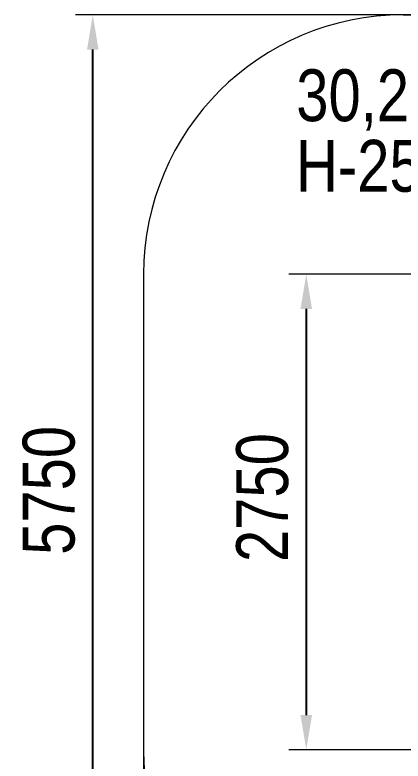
# Model space of a CAD drawing. Header units: millimetres. Extents: x -3365 to 2979, y -3775 to 2808.
# Drawn here: x -3365 to -1121, y -1508 to 2808 of the extents above; entities that cross this region are included whole.
import ezdxf

# ---------------------------------------------------------------- set-up
doc = ezdxf.new("R2010")
doc.units = ezdxf.units.MM
for name, color, linetype in [('DIKOM_ЗОНА', 80, 'Continuous'), ('DIKOM_РАЗМЕР_ЗОНА', 7, 'Continuous'), ('DIKOM_РАЗМЕР_ОБЪЕКТА', 7, 'Continuous')]:
    doc.layers.add(name, color=color, linetype=linetype)
doc.styles.add('style1', font='arial.ttf', dxfattribs={"width": 0.8})
doc.dimstyles.new('1-50', dxfattribs={"dimtxt": 300, "dimasz": 200, "dimexe": 100, "dimexo": 0, "dimgap": 100, "dimtad": 1, "dimdec": 0, "dimtxsty": 'style1', "dimcen": 0, "dimclrd": 7, "dimclre": 7, "dimadec": 1, "dimazin": 2, "dimtfac": 1, "dimtdec": 0, "dimtmove": 0, "dimatfit": 3, "dimfxl": 0, "dimlwd": 25, "dimlwe": 18, "dimarcsym": 0})

# ---------------------------------------------------------------- blocks, each defined once
blk = doc.blocks.new('*D10')
at = {"layer": 'Defpoints', "color": 0, "transparency": 16777216}
for p in [(-921.1, 1308.3), (-1680.7, -1441.7), (325.8, -1441.7)]:
    blk.add_point(p, dxfattribs=at)
at = {"layer": 'DIKOM_РАЗМЕР_ОБЪЕКТА', "color": 7, "lineweight": 18, "transparency": 16777216}
for p, q in [((-921.1, 1308.3), (-1780.7, 1308.3)), ((325.8, -1441.7), (-1780.7, -1441.7))]:
    blk.add_line(p, q, dxfattribs=at)
at = {"layer": 'DIKOM_РАЗМЕР_ОБЪЕКТА', "color": 7, "lineweight": 25, "transparency": 16777216}
blk.add_line((-1680.7, 1108.3), (-1680.7, -1241.7), dxfattribs=at)
at = {"layer": 'DIKOM_РАЗМЕР_ОБЪЕКТА', "color": 7, "transparency": 16777216}
for points in [[(-1714.1, 1108.3), (-1647.4, 1108.3), (-1680.7, 1308.3)], [(-1714.1, -1241.7), (-1647.4, -1241.7), (-1680.7, -1441.7)]]:
    blk.add_solid(points, dxfattribs=at)
at = {"layer": 'DIKOM_РАЗМЕР_ОБЪЕКТА', "color": 0, "transparency": 16777216, "insert": (-1933.9, 16.5), "char_height": 300, "attachment_point": 5, "rotation": 90, "style": 'style1'}
blk.add_mtext('2750', dxfattribs=at)
blk = doc.blocks.new('*D11')
at = {"layer": 'Defpoints', "color": 0, "transparency": 16777216}
for p in [(-2621.1, -852.9), (2978.9, -852.9), (2978.9, -3675.5)]:
    blk.add_point(p, dxfattribs=at)
at = {"layer": 'DIKOM_РАЗМЕР_ЗОНА', "color": 7, "lineweight": 18, "transparency": 16777216}
for p, q in [((-2621.1, -852.9), (-2621.1, -3775.5)), ((2978.9, -852.9), (2978.9, -3775.5))]:
    blk.add_line(p, q, dxfattribs=at)
at = {"layer": 'DIKOM_РАЗМЕР_ЗОНА', "color": 7, "lineweight": 25, "transparency": 16777216}
blk.add_line((-2421.1, -3675.5), (2778.9, -3675.5), dxfattribs=at)
at = {"layer": 'DIKOM_РАЗМЕР_ЗОНА', "color": 7, "transparency": 16777216}
for points in [[(-2421.1, -3642.2), (-2421.1, -3708.8), (-2621.1, -3675.5)], [(2778.9, -3642.2), (2778.9, -3708.8), (2978.9, -3675.5)]]:
    blk.add_solid(points, dxfattribs=at)
at = {"layer": 'DIKOM_РАЗМЕР_ЗОНА', "color": 0, "transparency": 16777216, "insert": (368.1, -3422.3), "char_height": 300, "attachment_point": 5, "style": 'style1'}
blk.add_mtext('5600', dxfattribs=at)
blk = doc.blocks.new('*D12')
at = {"layer": 'Defpoints', "color": 0, "transparency": 16777216}
for p in [(-2915.1, 2808.3), (772.8, 2808.3), (178.9, -2941.7)]:
    blk.add_point(p, dxfattribs=at)
at = {"layer": 'DIKOM_РАЗМЕР_ЗОНА', "color": 7, "lineweight": 18, "transparency": 16777216}
for p, q in [((772.8, 2808.3), (-3015.1, 2808.3)), ((178.9, -2941.7), (-3015.1, -2941.7))]:
    blk.add_line(p, q, dxfattribs=at)
at = {"layer": 'DIKOM_РАЗМЕР_ЗОНА', "color": 7, "lineweight": 25, "transparency": 16777216}
blk.add_line((-2915.1, -2741.7), (-2915.1, 2608.3), dxfattribs=at)
at = {"layer": 'DIKOM_РАЗМЕР_ЗОНА', "color": 7, "transparency": 16777216}
for points in [[(-2948.4, 2608.3), (-2881.7, 2608.3), (-2915.1, 2808.3)], [(-2948.4, -2741.7), (-2881.7, -2741.7), (-2915.1, -2941.7)]]:
    blk.add_solid(points, dxfattribs=at)
at = {"layer": 'DIKOM_РАЗМЕР_ЗОНА', "color": 0, "transparency": 16777216, "insert": (-3168.2, 58.3), "char_height": 300, "attachment_point": 5, "rotation": 90, "style": 'style1'}
blk.add_mtext('5750', dxfattribs=at)

msp = doc.modelspace()

# ---------------------------------------------------------------- linework, layer by layer
at = {"layer": 'DIKOM_ЗОНА', "color": 3, "lineweight": 15}
for p, q in [((-1121.1, 2808.3), (1478.9, 2808.3)), ((-2621.1, 1308.3), (-2621.1, -1441.7))]:
    msp.add_line(p, q, dxfattribs=at)
for centre, start, end in [((-1121.1, 1308.3), 90, 180), ((-1121.1, -1441.7), 180, 270)]:
    msp.add_arc(centre, 1500, start, end, dxfattribs=at)

# ---------------------------------------------------------------- texts
at = {"layer": 'DIKOM_РАЗМЕР_ОБЪЕКТА', "char_height": 300, "width": 5885.531, "attachment_point": 1, "style": 'style1'}
for s, insert in [('30,2m²', (-1738.7, 2493.7)), ('H-2500', (-1740, 2085.8))]:
    msp.add_mtext(s, dxfattribs=dict(at, insert=insert))

# ---------------------------------------------------------------- dimensions: what is measured, and where the dimension line sits
at = {"layer": 'DIKOM_РАЗМЕР_ЗОНА'}
dim = msp.add_linear_dim(base=(-2915.1, 2808.3), p1=(178.9, -2941.7), p2=(772.8, 2808.3), angle=90, dimstyle='1-50', dxfattribs=at)
dim.commit()
dim.dimension.update_dxf_attribs({"geometry": '*D12', "text_midpoint": (-2915.1, 58.3), "dimtype": 160})
dim = msp.add_linear_dim(base=(2978.9, -3675.5), p1=(-2621.1, -852.9), p2=(2978.9, -852.9), dimstyle='1-50', dxfattribs=at)
dim.commit()
dim.dimension.update_dxf_attribs({"geometry": '*D11', "text_midpoint": (368.1, -3675.5), "dimtype": 160})
at = {"layer": 'DIKOM_РАЗМЕР_ОБЪЕКТА'}
dim = msp.add_linear_dim(base=(-1680.7, -1441.7), p1=(-921.1, 1308.3), p2=(325.8, -1441.7), angle=90, dimstyle='1-50', dxfattribs=at)
dim.commit()
dim.dimension.update_dxf_attribs({"geometry": '*D10', "text_midpoint": (-1680.7, 16.5), "dimtype": 160})

doc.saveas('drawing.dxf')
